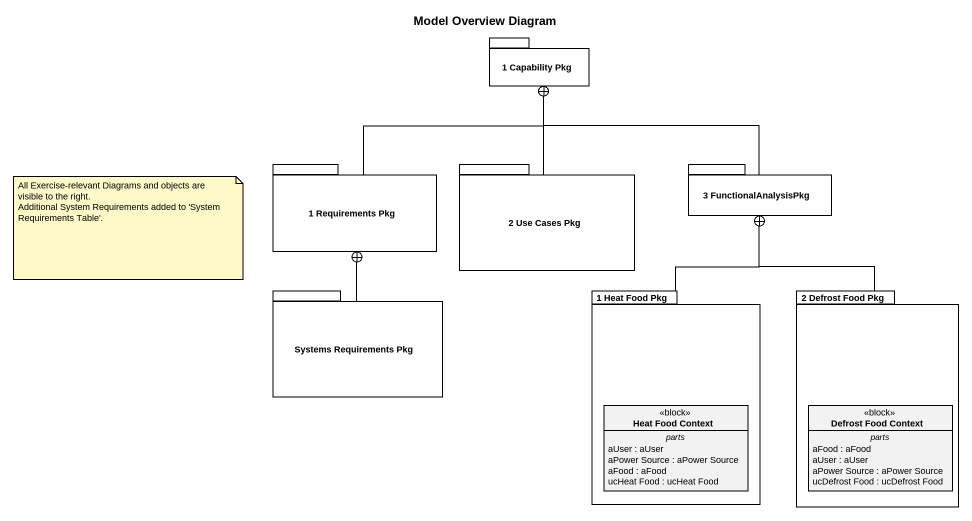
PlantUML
@startuml
title Model Overview Diagram
hide circle
hide empty members
package "1 Capability Pkg" as p1_Capability_Pkg {
}
package "1 Requirements Pkg" as p1_Requirements_Pkg {
}
package "2 Use Cases Pkg" as p2_Use_Cases_Pkg {
}
package "3 FunctionalAnalysisPkg" as p3_FunctionalAnalysisPkg {
}
package "Systems Requirements Pkg" as Systems_Requirements_Pkg {
}
package "1 Heat Food Pkg" as p1_Heat_Food_Pkg {
  class "Heat Food Context" as Heat_Food_Context <<block>> {
    -- parts --
    aUser : aUser
    aPower Source : aPower Source
    aFood : aFood
    ucHeat Food : ucHeat Food
  }
}
package "2 Defrost Food Pkg" as p2_Defrost_Food_Pkg {
  class "Defrost Food Context" as Defrost_Food_Context <<block>> {
    -- parts --
    aFood : aFood
    aUser : aUser
    aPower Source : aPower Source
    ucDefrost Food : ucDefrost Food
  }
}
p1_Requirements_Pkg -up-+ p1_Capability_Pkg
p2_Use_Cases_Pkg -up-+ p1_Capability_Pkg
p3_FunctionalAnalysisPkg -left-+ p1_Capability_Pkg
Systems_Requirements_Pkg -up-+ p1_Requirements_Pkg
p1_Heat_Food_Pkg -up-+ p3_FunctionalAnalysisPkg
p2_Defrost_Food_Pkg -up-+ p3_FunctionalAnalysisPkg
note as N1
  All Exercise-relevant Diagrams and objects are visible to the right.
  Additional System Requirements added to 'System Requirements Table'.
end note
@enduml
